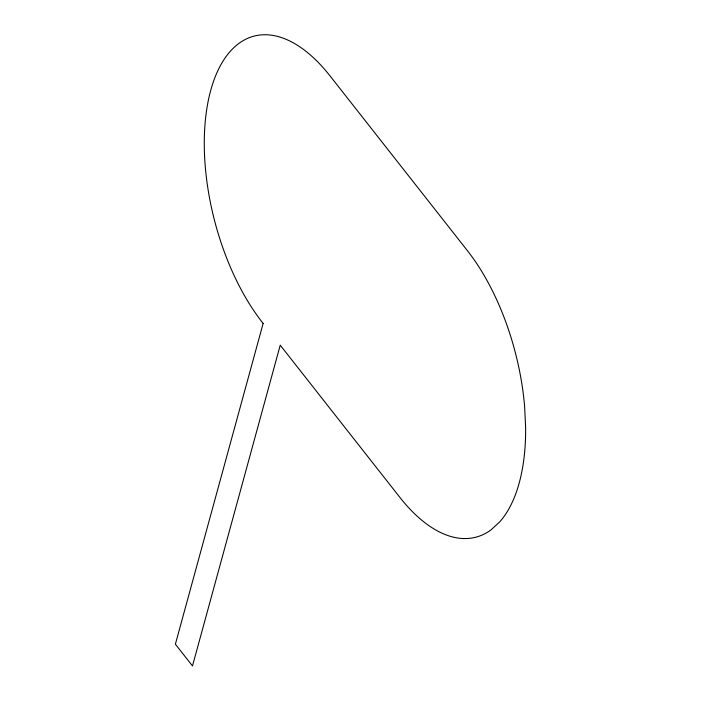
<?xml version="1.0" encoding="UTF-8"?>
<svg xmlns="http://www.w3.org/2000/svg" width="701" height="701" viewBox="0 0 701 701"><rect width="100%" height="100%" fill="white"/><g stroke="black" fill="none" stroke-linecap="round" stroke-linejoin="round"><path stroke-width="1.05" d="M263.138 323.424L175.381 644.193L192.486 665.95L280.234 345.181L399.947 497.473A168.459 84.418 75.5 0 0 490.875 529.991L499.787 521.816A168.459 84.418 75.5 0 0 525.619 427.391L524.628 406.624A168.459 84.418 75.5 0 0 467.453 250.73L329.969 75.831A168.459 84.418 75.5 0 0 210.58 90.911A168.459 84.418 75.5 0 0 263.138 323.424"/></g></svg>
